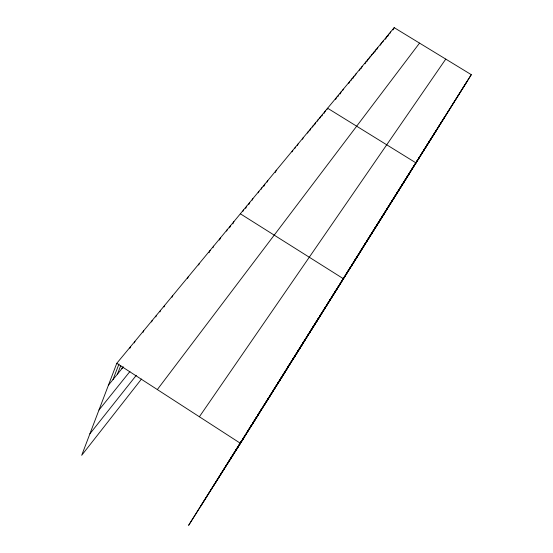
<?xml version="1.0" encoding="UTF-8"?>
<svg xmlns="http://www.w3.org/2000/svg" width="553" height="553" viewBox="0 0 553 553"><rect width="100%" height="100%" fill="white"/><g stroke="black" fill="none" stroke-linecap="round" stroke-linejoin="round"><path stroke-width="0.83" d="M228.14 462.792L471.294 74.669L394.199 27.65L116.766 363.328L81.706 455.299L141.464 379.061M112.999 379.565L118.999 363.964M117.485 374.063L120.817 365.464M121.916 368.63L122.524 367.061M129.879 348.279L130.494 346.717M134.338 342.888L134.953 341.319M143.082 332.298L143.711 330.729M151.605 321.97L152.248 320.394M155.794 316.904L156.437 315.328M159.928 311.899L160.577 310.316M164.006 306.95L164.663 305.374M172.031 297.238L172.695 295.655M187.508 278.491L188.193 276.908M198.651 264.998L199.343 263.415M209.103 252.666L210.119 250.378M212.946 247.654L213.631 246.126M219.506 240.064L220.529 237.776M226.592 231.126L227.283 229.606M229.564 227.871L230.608 225.589M232.848 223.896L233.891 221.615M242.829 211.467L243.534 209.946M245.622 208.419L246.679 206.138M248.732 204.651L249.79 202.377M252.161 200.165L252.866 198.651M258.223 192.831L258.928 191.317M261.203 189.216L261.915 187.702M263.795 186.396L264.866 184.128M267.078 182.103L267.79 180.596M275.263 172.536L276.382 170.2M292.053 151.875L292.807 150.326M294.694 148.674L295.447 147.133M297.314 145.508L298.067 143.967M302.47 139.259L303.224 137.718M307.53 133.128L308.291 131.593M309.645 130.874L310.786 128.579M312.5 127.121L313.254 125.586M314.567 124.916L315.701 122.628M317.367 121.218L318.127 119.69M319.772 118.307L320.533 116.787M321.77 116.185L322.53 114.665M324.127 113.33L325.268 111.049M326.844 109.743L327.604 108.222L416.029 162.928M335.588 99.443L336.729 97.183M337.821 96.74L338.581 95.234M340.033 94.058L341.173 91.805M342.604 90.657L343.365 89.157M348.68 83.586L349.821 81.346M351.176 80.275L351.936 78.782M352.89 78.478L354.031 76.245M355.351 75.222L356.111 73.736M359.422 70.307L360.21 68.766M361.054 68.62L362.236 66.319M365.056 63.768L366.238 61.48M367.033 61.376L368.215 59.088M369.383 58.245L370.171 56.724M371.326 55.894L372.114 54.374M373.247 53.558L374.035 52.044M374.768 52.003L375.943 49.735M376.655 49.708L377.837 47.447M380.402 45.18L381.577 42.92M382.641 42.187L383.423 40.687M385.503 39.263L387.072 36.27M387.701 36.332L388.877 34.086M389.879 33.415L390.667 31.922M393.024 29.883L394.199 27.65M200.704 506.209L241.716 440.755M242.539 439.448L252.147 424.116M252.59 423.404L256.606 416.997M257.491 415.58L261.445 409.268M261.88 408.577L264.479 404.43M265.765 402.377L267.051 400.324M267.479 399.639L268.758 397.607M269.601 396.252L270.452 394.897M271.295 393.556L272.131 392.215M273.389 390.204L278.767 381.618M279.59 380.312L282.03 376.413M282.431 375.77L284.85 371.913M285.251 371.277L295.855 354.355M296.297 353.644L298.53 350.077M298.973 349.372L306.417 337.489M307.281 336.12L308.567 334.06M309.424 332.699L319.06 317.318M319.468 316.662L323.54 310.164M323.947 309.514L328.344 302.498M328.745 301.862L331.109 298.088M331.496 297.466L348.819 269.823M349.254 269.124L357.846 255.417M358.268 254.746L359.948 252.064M360.362 251.394L361.614 249.403M362.028 248.739L366.134 242.179L363.1 246.928M366.542 241.53L373.752 230.027M377.658 223.799L374.146 229.398L386.035 210.527M378.045 223.177L379.966 220.108M380.734 218.891L389.353 205.128M389.81 204.403L401.416 185.87M401.851 185.172L403.151 183.105M403.586 182.414L405.301 179.677M405.722 178.999L407.001 176.96M407.423 176.289L413.672 166.308M414.079 165.658L415.31 163.702M415.718 163.052L418.144 159.181M418.545 158.538L426.411 145.978M426.798 145.363L430.994 138.665M214.108 484.995L246.044 434.022M246.472 433.338L249.438 428.61M249.859 427.932L256.108 417.957M256.516 417.301L262.627 407.554M263.028 406.904L272.076 392.464M272.525 391.752L293.083 358.932M293.498 358.275L354.397 261.051M354.853 260.325L358.897 253.875M359.346 253.156L365.492 243.348M365.92 242.656L394.358 197.269M394.738 196.661L410.865 170.912M411.308 170.213L425.769 147.119M426.183 146.462L444.958 116.496M242.014 440.133L188.614 525.35L244.308 437.147M242.463 439.421L243.334 438.024M244.212 436.628L245.525 434.527M246.396 433.144L248.567 429.681M248.995 428.997L251.574 424.884M252.424 423.529L254.124 420.812M254.546 420.135L256.647 416.782M257.491 415.441L260.408 410.789M260.816 410.126L262.053 408.155M263.698 405.529L264.922 403.579M266.145 401.623L268.979 397.109M270.175 395.195L271.779 392.644M272.173 392.008L274.551 388.22M275.007 387.487L275.919 386.029M277.744 383.111L282.707 375.204M284.035 373.075L285.369 370.945M286.254 369.542L287.574 367.434M290.194 363.259L288.009 366.736L289.848 363.826M290.629 362.561L291.486 361.185M292.35 359.803L293.214 358.427M294.5 356.381L295.357 355.019M296.208 353.657L299.159 348.936M300.002 347.602L305.802 338.339M306.625 337.04L307.848 335.083M308.256 334.434L310.274 331.206M311.076 329.927L317.429 319.793M317.823 319.164L318.604 317.92M319.378 316.675L320.159 315.431M320.546 314.816L322.475 311.733M323.242 310.516L325.682 306.618M327.044 304.44L327.95 303.003M329.305 300.839L331.088 297.991M331.537 297.272L335.512 290.933M335.947 290.235L336.818 288.846M338.125 286.765L338.989 285.383M340.282 283.316L342.425 279.908M343.696 277.876L344.547 276.521M345.383 275.18L346.226 273.839M347.063 272.498L348.729 269.836M349.143 269.18L350.796 266.539M352.026 264.576L352.849 263.269M353.657 261.977L354.473 260.677M354.881 260.028L358.89 253.627M359.291 252.991L360.079 251.726M362.837 247.329L360.874 250.461L362.727 247.523M363.224 246.707L364.392 244.848M364.78 244.226L368.243 238.696M368.63 238.087L373.904 229.668M374.277 229.066L377.236 224.352M377.976 223.177L379.337 220.993M379.793 220.267L381.605 217.377M382.503 215.946L384.736 212.38M385.178 211.675L386.506 209.559M386.948 208.854L388.261 206.753M389.139 205.363L390.439 203.283M390.874 202.592L408.708 174.126M409.109 173.49L411.48 169.709M411.874 169.08L414.211 165.347M414.985 164.11L418.054 159.209M418.51 158.49L419.872 156.333M421.697 153.437L423.073 151.246M423.529 150.52L436.898 129.291M437.299 128.662L454.628 101.137M455.036 100.487L471.294 74.669M425.464 147.734L466.884 81.72M366.48 241.571L368.374 238.557M368.754 237.956L369.902 236.138M370.282 235.53L373.759 230.013M386.457 209.864L436.234 130.66M374.257 229.495L410.153 172.308M350.961 266.691L384.895 212.649M291.694 360.888L296.961 352.538M297.341 351.936L305.221 339.445M305.629 338.802L311.408 329.636M312.245 328.309L313.503 326.311M313.931 325.641L321.901 312.991M322.33 312.314L325.758 306.88M326.187 306.196L361.42 250.129M311.221 330.141L340.8 283.053M293.429 358.544L321.224 314.318M278.111 383.015L303.162 343.164M274.385 388.953L287.111 368.796M264.355 404.976L283.779 374.111M250.398 427.248L273.548 390.453M235.744 450.647L259.302 413.202M199.377 416.768L445.759 59.095M157.328 389.568L419.547 43.106M89.897 433.822L136.287 375.321M98.966 410.029L129.934 371.492M108.45 385.137L123.374 366.839M240.355 213.797L343.475 278.781M116.766 363.328L240.437 443.326"/></g></svg>
